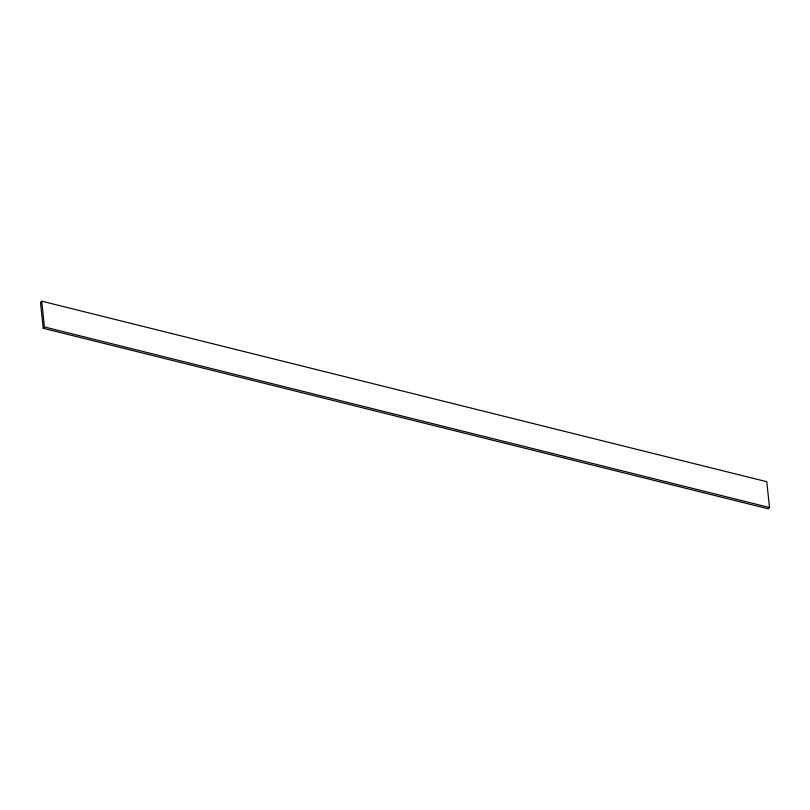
<?xml version="1.0" encoding="UTF-8"?>
<svg xmlns="http://www.w3.org/2000/svg" width="810" height="810" viewBox="0 0 810 810"><rect width="100%" height="100%" fill="white"/><g stroke="black" fill="none" stroke-linecap="round" stroke-linejoin="round"><path stroke-width="1.21" d="M41.735 301.168L40.5 302.484L43.213 328.283L768.265 508.832L769.5 507.516L766.787 481.717L41.735 301.168L44.439 326.967L43.213 328.283M44.439 326.967L769.5 507.516"/></g></svg>
